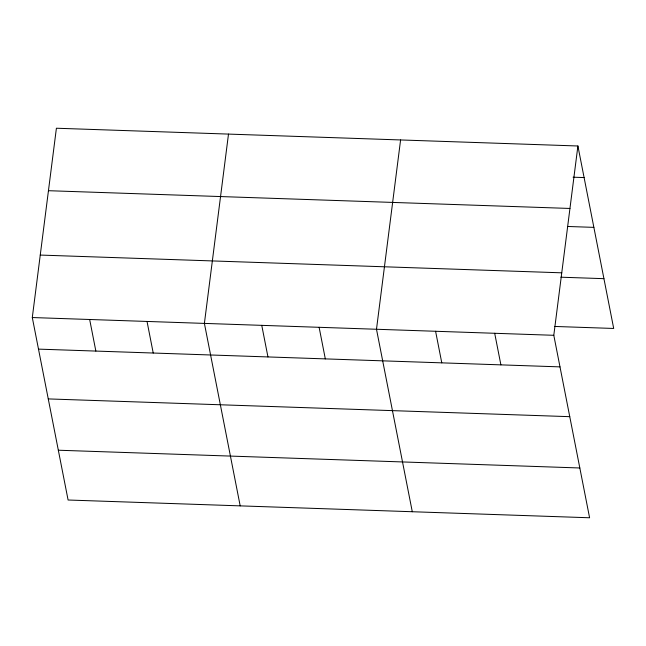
<?xml version="1.0" encoding="UTF-8"?>
<svg xmlns="http://www.w3.org/2000/svg" width="646" height="646" viewBox="0 0 646 646"><rect width="100%" height="100%" fill="white"/><g stroke="black" fill="none" stroke-linecap="round" stroke-linejoin="round"><path stroke-width="0.97" d="M577.904 145.988L553.8 335.298L589.596 517.769L68.096 500.012L32.3 317.541L56.404 128.231L577.904 145.988L613.7 328.459L554.599 326.448M228.498 134.093L204.394 323.396L240.191 505.875M400.593 139.948L376.489 329.258L412.285 511.729M573.075 177.198L584.097 177.569M48.45 190.699L569.95 208.456M567.818 226.48L593.868 227.368M40.254 255.065L561.754 272.822M560.857 277.199L603.929 278.668M32.3 317.541L553.8 335.298M38.494 349.123L559.993 366.88M48.264 398.913L569.764 416.67M58.334 450.222L579.825 467.979M494.691 333.279L500.892 364.869M435.59 331.269L441.783 362.858M319.124 327.304L325.318 358.885M261.759 325.35L267.953 356.939M147.03 321.442L153.223 353.031M89.665 319.495L95.858 351.077"/></g></svg>
